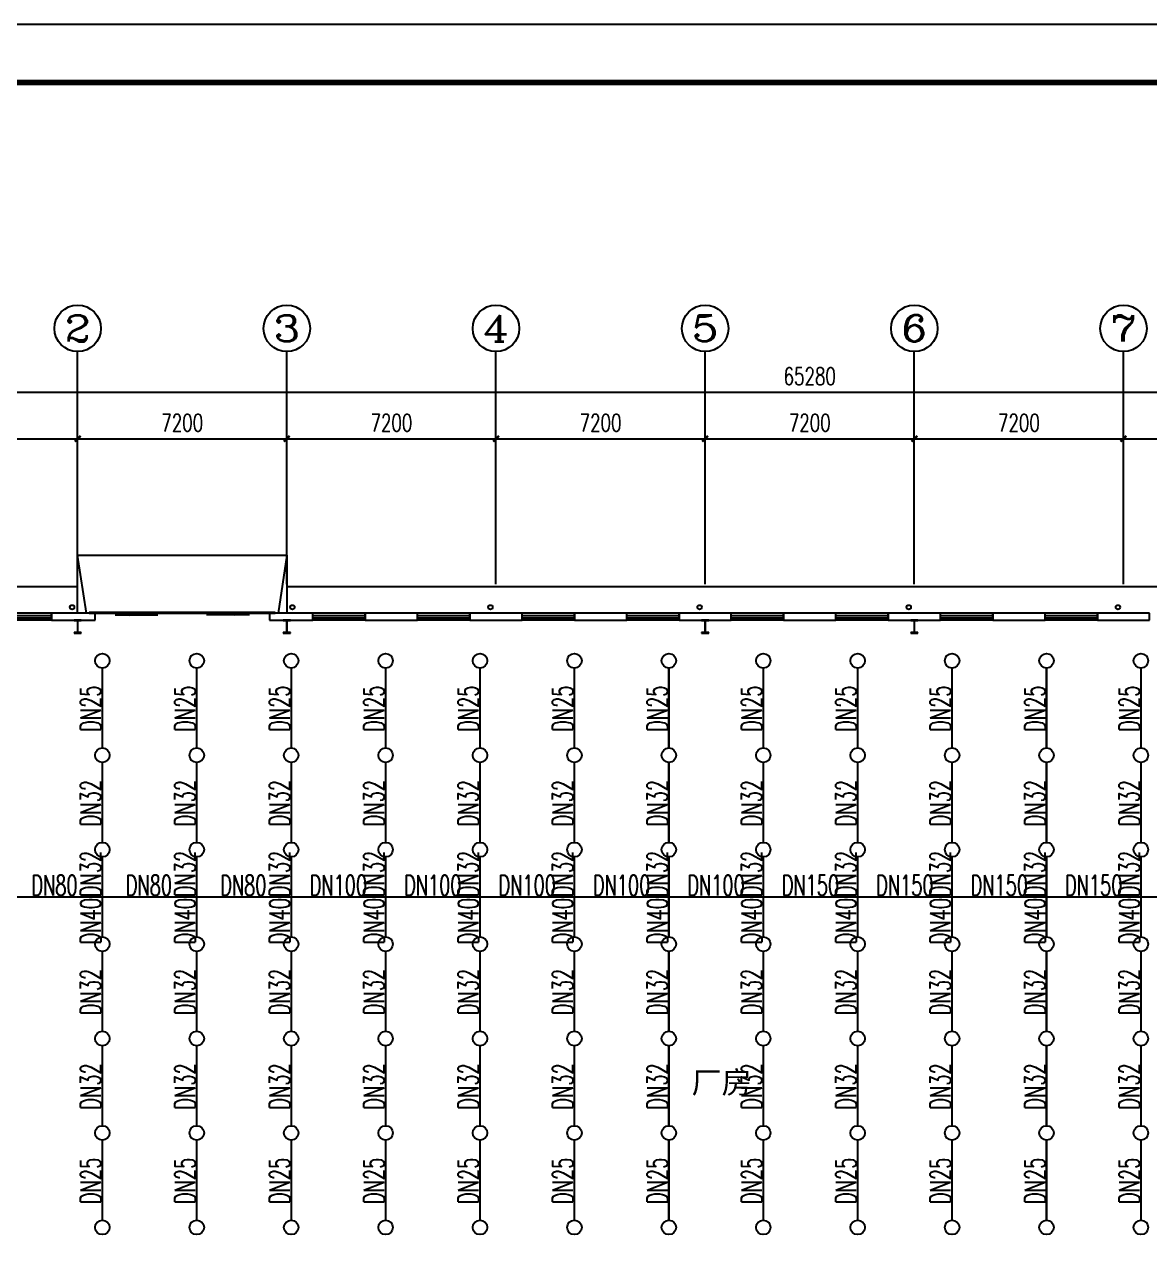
# Model space of a CAD drawing. Extents: x 4995099 to 5303443, y 4627657 to 4889583.
# Drawn here: x 5213484 to 5252219, y 4759911 to 4801838 of the extents above; entities that cross this region are included whole.
import ezdxf
from ezdxf.enums import TextEntityAlignment as Align

# ---------------------------------------------------------------- set-up
doc = ezdxf.new("R2010")
doc.units = 0
doc.header["$LTSCALE"] = 1000
doc.header["$MEASUREMENT"] = 0
doc.layers.get('0').update_dxf_attribs({"color": 4, "linetype": 'CONTINUOUS'})
doc.layers.get('Defpoints').update_dxf_attribs({"linetype": 'CONTINUOUS'})
for name, color, linetype in [('AXIS', 3, 'CONTINUOUS'), ('AXIS_TEXT', 7, 'CONTINUOUS'), ('COLUMN', 9, 'CONTINUOUS'), ('EQUIP_喷头', 7, 'CONTINUOUS'), ('EVTR', 2, 'CONTINUOUS'), ('PIPE-喷淋', 6, 'CONTINUOUS'), ('PUB_TEXT', 7, 'CONTINUOUS'), ('PUB_TITLE', 4, 'CONTINUOUS'), ('TEXT_喷淋', 7, 'CONTINUOUS'), ('WALL', 5, 'CONTINUOUS'), ('WINDOW', 4, 'CONTINUOUS')]:
    doc.layers.add(name, color=color, linetype=linetype)
doc.styles.add('_TCH_AXIS', font='COMPLEX', dxfattribs={"bigfont": 'GBCBIG'})
doc.styles.add('_TCH_DIM_T3', font='SIMPLEX', dxfattribs={"width": 0.705882, "bigfont": 'GBCBIG'})
doc.styles.add('_TWT_PIPEDN', font='SIMPLEX', dxfattribs={"width": 0.8, "height": 3.5, "bigfont": 'HZTXT'})
doc.styles.add('COMPLEX', font='COMPLEX')
doc.styles.add('宋体', font='')
doc.styles.get('宋体').set_extended_font_data('NSimSun')
doc.dimstyles.new('_TCH_ARCH&&200', dxfattribs={"dimtxt": 595, "dimasz": 200, "dimexe": 500, "dimexo": 600, "dimgap": 252.5, "dimtad": 1, "dimdec": 0, "dimzin": 0, "dimdsep": 46, "dimtxsty": '_TCH_DIM_T3', "dimblk": 'ARCHTICK', "dimcen": 0.09, "dimclrt": 7, "dimazin": 2, "dimtfac": 1, "dimtdec": 0, "dimtix": 1, "dimtmove": 2, "dimatfit": 3, "dimfxl": 0, "dimtolj": 1, "dimtzin": 0, "dimarcsym": 0})

# ---------------------------------------------------------------- blocks, each defined once
blk = doc.blocks.new('_ArchTick')
at = {"color": 0, "linetype": 'ByBlock', "const_width": 0.4}
blk.add_lwpolyline([(-0.5, -0.5), (0.5, 0.5)], dxfattribs=at)
blk = doc.blocks.new('*D157')
at = {"layer": 'AXIS', "color": 0, "lineweight": -2}
for p, q in [((5208119, 4783176), (5208119, 4788076)), ((5215319, 4783176), (5215319, 4788076)), ((5208119, 4787576), (5215319, 4787576))]:
    blk.add_line(p, q, dxfattribs=at)
at = {"layer": 'Defpoints', "color": 0}
for p in [(5215319, 4787576), (5208119, 4782576), (5215319, 4782576)]:
    blk.add_point(p, dxfattribs=at)
at = {"layer": 'AXIS', "color": 0, "lineweight": -2, "xscale": 200, "yscale": 200, "zscale": 200, "rotation": 180}
blk.add_blockref('_ArchTick', (5208119, 4787576), dxfattribs=at)
at = {"layer": 'AXIS', "color": 0, "lineweight": -2, "xscale": 200, "yscale": 200, "zscale": 200}
blk.add_blockref('_ArchTick', (5215319, 4787576), dxfattribs=at)
at = {"layer": 'AXIS', "color": 7, "insert": (5211719, 4788126), "char_height": 595, "attachment_point": 5, "style": '_TCH_DIM_T3'}
blk.add_mtext('\\A1;7200', dxfattribs=at)
blk = doc.blocks.new('*D158')
at = {"layer": 'AXIS', "color": 0, "lineweight": -2}
for p, q in [((5215319, 4783176), (5215319, 4788076)), ((5222519, 4783176), (5222519, 4788076)), ((5215319, 4787576), (5222519, 4787576))]:
    blk.add_line(p, q, dxfattribs=at)
at = {"layer": 'Defpoints', "color": 0}
for p in [(5222519, 4787576), (5215319, 4782576), (5222519, 4782576)]:
    blk.add_point(p, dxfattribs=at)
at = {"layer": 'AXIS', "color": 0, "lineweight": -2, "xscale": 200, "yscale": 200, "zscale": 200, "rotation": 180}
blk.add_blockref('_ArchTick', (5215319, 4787576), dxfattribs=at)
at = {"layer": 'AXIS', "color": 0, "lineweight": -2, "xscale": 200, "yscale": 200, "zscale": 200}
blk.add_blockref('_ArchTick', (5222519, 4787576), dxfattribs=at)
at = {"layer": 'AXIS', "color": 7, "insert": (5218919, 4788126), "char_height": 595, "attachment_point": 5, "style": '_TCH_DIM_T3'}
blk.add_mtext('\\A1;7200', dxfattribs=at)
blk = doc.blocks.new('*D159')
at = {"layer": 'AXIS', "color": 0, "lineweight": -2}
for p, q in [((5222519, 4783176), (5222519, 4788076)), ((5229719, 4783176), (5229719, 4788076)), ((5222519, 4787576), (5229719, 4787576))]:
    blk.add_line(p, q, dxfattribs=at)
at = {"layer": 'Defpoints', "color": 0}
for p in [(5229719, 4787576), (5222519, 4782576), (5229719, 4782576)]:
    blk.add_point(p, dxfattribs=at)
at = {"layer": 'AXIS', "color": 0, "lineweight": -2, "xscale": 200, "yscale": 200, "zscale": 200, "rotation": 180}
blk.add_blockref('_ArchTick', (5222519, 4787576), dxfattribs=at)
at = {"layer": 'AXIS', "color": 0, "lineweight": -2, "xscale": 200, "yscale": 200, "zscale": 200}
blk.add_blockref('_ArchTick', (5229719, 4787576), dxfattribs=at)
at = {"layer": 'AXIS', "color": 7, "insert": (5226119, 4788126), "char_height": 595, "attachment_point": 5, "style": '_TCH_DIM_T3'}
blk.add_mtext('\\A1;7200', dxfattribs=at)
blk = doc.blocks.new('*D160')
at = {"layer": 'AXIS', "color": 0, "lineweight": -2}
for p, q in [((5229719, 4783176), (5229719, 4788076)), ((5236919, 4783176), (5236919, 4788076)), ((5229719, 4787576), (5236919, 4787576))]:
    blk.add_line(p, q, dxfattribs=at)
at = {"layer": 'Defpoints', "color": 0}
for p in [(5236919, 4787576), (5229719, 4782576), (5236919, 4782576)]:
    blk.add_point(p, dxfattribs=at)
at = {"layer": 'AXIS', "color": 0, "lineweight": -2, "xscale": 200, "yscale": 200, "zscale": 200, "rotation": 180}
blk.add_blockref('_ArchTick', (5229719, 4787576), dxfattribs=at)
at = {"layer": 'AXIS', "color": 0, "lineweight": -2, "xscale": 200, "yscale": 200, "zscale": 200}
blk.add_blockref('_ArchTick', (5236919, 4787576), dxfattribs=at)
at = {"layer": 'AXIS', "color": 7, "insert": (5233319, 4788126), "char_height": 595, "attachment_point": 5, "style": '_TCH_DIM_T3'}
blk.add_mtext('\\A1;7200', dxfattribs=at)
blk = doc.blocks.new('*D161')
at = {"layer": 'AXIS', "color": 0, "lineweight": -2}
for p, q in [((5236919, 4783176), (5236919, 4788076)), ((5244119, 4783176), (5244119, 4788076)), ((5236919, 4787576), (5244119, 4787576))]:
    blk.add_line(p, q, dxfattribs=at)
at = {"layer": 'Defpoints', "color": 0}
for p in [(5244119, 4787576), (5236919, 4782576), (5244119, 4782576)]:
    blk.add_point(p, dxfattribs=at)
at = {"layer": 'AXIS', "color": 0, "lineweight": -2, "xscale": 200, "yscale": 200, "zscale": 200, "rotation": 180}
blk.add_blockref('_ArchTick', (5236919, 4787576), dxfattribs=at)
at = {"layer": 'AXIS', "color": 0, "lineweight": -2, "xscale": 200, "yscale": 200, "zscale": 200}
blk.add_blockref('_ArchTick', (5244119, 4787576), dxfattribs=at)
at = {"layer": 'AXIS', "color": 7, "insert": (5240519, 4788126), "char_height": 595, "attachment_point": 5, "style": '_TCH_DIM_T3'}
blk.add_mtext('\\A1;7200', dxfattribs=at)
blk = doc.blocks.new('*D162')
at = {"layer": 'AXIS', "color": 0, "lineweight": -2}
for p, q in [((5244119, 4783176), (5244119, 4788076)), ((5251319, 4783176), (5251319, 4788076)), ((5244119, 4787576), (5251319, 4787576))]:
    blk.add_line(p, q, dxfattribs=at)
at = {"layer": 'Defpoints', "color": 0}
for p in [(5251319, 4787576), (5244119, 4782576), (5251319, 4782576)]:
    blk.add_point(p, dxfattribs=at)
at = {"layer": 'AXIS', "color": 0, "lineweight": -2, "xscale": 200, "yscale": 200, "zscale": 200, "rotation": 180}
blk.add_blockref('_ArchTick', (5244119, 4787576), dxfattribs=at)
at = {"layer": 'AXIS', "color": 0, "lineweight": -2, "xscale": 200, "yscale": 200, "zscale": 200}
blk.add_blockref('_ArchTick', (5251319, 4787576), dxfattribs=at)
at = {"layer": 'AXIS', "color": 7, "insert": (5247719, 4788126), "char_height": 595, "attachment_point": 5, "style": '_TCH_DIM_T3'}
blk.add_mtext('\\A1;7200', dxfattribs=at)
blk = doc.blocks.new('*D163')
at = {"layer": 'AXIS', "color": 0, "lineweight": -2}
for p, q in [((5251319, 4783176), (5251319, 4788076)), ((5258519, 4783176), (5258519, 4788076)), ((5251319, 4787576), (5258519, 4787576))]:
    blk.add_line(p, q, dxfattribs=at)
at = {"layer": 'Defpoints', "color": 0}
for p in [(5258519, 4787576), (5251319, 4782576), (5258519, 4782576)]:
    blk.add_point(p, dxfattribs=at)
at = {"layer": 'AXIS', "color": 0, "lineweight": -2, "xscale": 200, "yscale": 200, "zscale": 200, "rotation": 180}
blk.add_blockref('_ArchTick', (5251319, 4787576), dxfattribs=at)
at = {"layer": 'AXIS', "color": 0, "lineweight": -2, "xscale": 200, "yscale": 200, "zscale": 200}
blk.add_blockref('_ArchTick', (5258519, 4787576), dxfattribs=at)
at = {"layer": 'AXIS', "color": 7, "insert": (5254919, 4788126), "char_height": 595, "attachment_point": 5, "style": '_TCH_DIM_T3'}
blk.add_mtext('\\A1;7200', dxfattribs=at)
blk = doc.blocks.new('*D166')
at = {"layer": 'AXIS', "color": 0, "lineweight": -2}
for p, q in [((5207879, 4783176), (5207879, 4789676)), ((5273159, 4783176), (5273159, 4789676)), ((5207879, 4789176), (5273159, 4789176))]:
    blk.add_line(p, q, dxfattribs=at)
at = {"layer": 'Defpoints', "color": 0}
for p in [(5273159, 4789176), (5207879, 4782576), (5273159, 4782576)]:
    blk.add_point(p, dxfattribs=at)
at = {"layer": 'AXIS', "color": 0, "lineweight": -2, "xscale": 200, "yscale": 200, "zscale": 200, "rotation": 180}
blk.add_blockref('_ArchTick', (5207879, 4789176), dxfattribs=at)
at = {"layer": 'AXIS', "color": 0, "lineweight": -2, "xscale": 200, "yscale": 200, "zscale": 200}
blk.add_blockref('_ArchTick', (5273159, 4789176), dxfattribs=at)
at = {"layer": 'AXIS', "color": 7, "insert": (5240519, 4789726), "char_height": 595, "attachment_point": 5, "style": '_TCH_DIM_T3'}
blk.add_mtext('\\A1;65280', dxfattribs=at)
blk = doc.blocks.new('$TCHSYS$WIN2D')
for p, q in [((-0.5, 0.5), (0.5, 0.5)), ((-0.5, 0.5), (-0.5, -0.5)), ((0.5, 0.5), (0.5, -0.5)), ((0.5, 0.167), (-0.5, 0.167)), ((0.5, -0.167), (-0.5, -0.167)), ((-0.5, -0.5), (0.5, -0.5))]:
    blk.add_line(p, q)
blk = doc.blocks.new('$DorLib2D$00000130')
at = {"color": 0, "linetype": 'Continuous'}
for p, q in [((-0.5333, 0.6601), (-0.5333, 0.5127)), ((0, 0.6601), (-0.5333, 0.6601)), ((0, 0.5127), (0, 0.6601)), ((0.5333, 0.6601), (0, 0.6601)), ((0.5333, 0.6601), (0.5333, 0.5127)), ((0, 0.5127), (-0.5333, 0.5127)), ((0.5333, 0.5127), (0, 0.5127)), ((-0.3853, 0.2694), (-0.1396, 0.2694)), ((-0.3853, 0.2694), (-0.2999, 0.2144)), ((-0.2999, 0.2144), (-0.2999, 0.2694)), ((0.3853, 0.2694), (0.1396, 0.2694)), ((0.2999, 0.2144), (0.2999, 0.2694)), ((0.3853, 0.2694), (0.2999, 0.2144))]:
    blk.add_line(p, q, dxfattribs=at)
blk = doc.blocks.new('_AXISO')
blk.add_circle((0, 0), 0.5)
at = {"layer": 'AXIS_TEXT', "style": 'COMPLEX', "width": 1.041667}
blk.add_attdef('A', text='', height=0.56, dxfattribs=at).set_placement((-0.25, -0.28), (0.25, -0.28), align=Align.FIT)
blk = doc.blocks.new('$TwtSys$00000125')
blk.add_circle((0, 0, 0), 1)

msp = doc.modelspace()

# ---------------------------------------------------------------- linework, layer by layer
for points in [[(5215319.2, 4781575.7), (5215319.2, 4783575.7), (5222519.2, 4783575.7), (5222519.2, 4781575.7)], [(5215619.2, 4781575.7), (5215319.2, 4783575.7), (5222519.2, 4783575.7), (5222219.2, 4781575.7)], [(5215319.2, 4782475.7), (5206979.2, 4782475.7), (5206979.2, 4766335.7)], [(5258519.2, 4782475.7), (5222519.2, 4782475.7)]]:
    msp.add_lwpolyline(points)
at = {"layer": 'AXIS'}
for p, q in [((5215319.2, 4782575.7), (5215319.2, 4790575.7)), ((5222519.2, 4782575.7), (5222519.2, 4790575.7)), ((5229719.2, 4782575.7), (5229719.2, 4790575.7)), ((5236919.2, 4782575.7), (5236919.2, 4790575.7)), ((5244119.2, 4782575.7), (5244119.2, 4790575.7)), ((5251319.2, 4782575.7), (5251319.2, 4790575.7))]:
    msp.add_line(p, q, dxfattribs=at)
at = {"layer": 'COLUMN', "color": 5}
for p, q in [((5215444.2, 4781335.7), (5215194.2, 4781335.7)), ((5215194.2, 4781335.7), (5215194.2, 4781317.7)), ((5215194.2, 4781317.7), (5215309.2, 4781317.7)), ((5215309.2, 4781317.7), (5215314.2, 4781312.7)), ((5215314.2, 4781312.7), (5215314.2, 4780908.7)), ((5215324.2, 4781312.7), (5215329.2, 4781317.7)), ((5215324.2, 4780908.7), (5215324.2, 4781312.7)), ((5215329.2, 4781317.7), (5215444.2, 4781317.7)), ((5215444.2, 4781317.7), (5215444.2, 4781335.7)), ((5222644.2, 4781335.7), (5222394.2, 4781335.7)), ((5222394.2, 4781335.7), (5222394.2, 4781317.7)), ((5222394.2, 4781317.7), (5222509.2, 4781317.7)), ((5222509.2, 4781317.7), (5222514.2, 4781312.7)), ((5222514.2, 4781312.7), (5222514.2, 4780908.7)), ((5222524.2, 4781312.7), (5222529.2, 4781317.7)), ((5222524.2, 4780908.7), (5222524.2, 4781312.7)), ((5222529.2, 4781317.7), (5222644.2, 4781317.7)), ((5222644.2, 4781317.7), (5222644.2, 4781335.7)), ((5237044.2, 4781335.7), (5236794.2, 4781335.7)), ((5236794.2, 4781335.7), (5236794.2, 4781317.7)), ((5236794.2, 4781317.7), (5236909.2, 4781317.7)), ((5236909.2, 4781317.7), (5236914.2, 4781312.7)), ((5236914.2, 4781312.7), (5236914.2, 4780908.7)), ((5236924.2, 4781312.7), (5236929.2, 4781317.7)), ((5236924.2, 4780908.7), (5236924.2, 4781312.7)), ((5236929.2, 4781317.7), (5237044.2, 4781317.7)), ((5237044.2, 4781317.7), (5237044.2, 4781335.7)), ((5244244.2, 4781335.7), (5243994.2, 4781335.7)), ((5243994.2, 4781335.7), (5243994.2, 4781317.7)), ((5243994.2, 4781317.7), (5244109.2, 4781317.7)), ((5244109.2, 4781317.7), (5244114.2, 4781312.7)), ((5244114.2, 4781312.7), (5244114.2, 4780908.7)), ((5244124.2, 4781312.7), (5244129.2, 4781317.7)), ((5244124.2, 4780908.7), (5244124.2, 4781312.7)), ((5244129.2, 4781317.7), (5244244.2, 4781317.7)), ((5244244.2, 4781317.7), (5244244.2, 4781335.7)), ((5215309.2, 4780903.7), (5215194.2, 4780903.7)), ((5215194.2, 4780903.7), (5215194.2, 4780885.7)), ((5215194.2, 4780885.7), (5215444.2, 4780885.7)), ((5215314.2, 4780908.7), (5215309.2, 4780903.7)), ((5215329.2, 4780903.7), (5215324.2, 4780908.7)), ((5215444.2, 4780903.7), (5215329.2, 4780903.7)), ((5215444.2, 4780885.7), (5215444.2, 4780903.7)), ((5222509.2, 4780903.7), (5222394.2, 4780903.7)), ((5222394.2, 4780903.7), (5222394.2, 4780885.7)), ((5222394.2, 4780885.7), (5222644.2, 4780885.7)), ((5222514.2, 4780908.7), (5222509.2, 4780903.7)), ((5222529.2, 4780903.7), (5222524.2, 4780908.7)), ((5222644.2, 4780903.7), (5222529.2, 4780903.7)), ((5222644.2, 4780885.7), (5222644.2, 4780903.7)), ((5236909.2, 4780903.7), (5236794.2, 4780903.7)), ((5236794.2, 4780903.7), (5236794.2, 4780885.7)), ((5236794.2, 4780885.7), (5237044.2, 4780885.7)), ((5236914.2, 4780908.7), (5236909.2, 4780903.7)), ((5236929.2, 4780903.7), (5236924.2, 4780908.7)), ((5237044.2, 4780903.7), (5236929.2, 4780903.7)), ((5237044.2, 4780885.7), (5237044.2, 4780903.7)), ((5244109.2, 4780903.7), (5243994.2, 4780903.7)), ((5243994.2, 4780903.7), (5243994.2, 4780885.7)), ((5243994.2, 4780885.7), (5244244.2, 4780885.7)), ((5244114.2, 4780908.7), (5244109.2, 4780903.7)), ((5244129.2, 4780903.7), (5244124.2, 4780908.7)), ((5244244.2, 4780903.7), (5244129.2, 4780903.7)), ((5244244.2, 4780885.7), (5244244.2, 4780903.7))]:
    msp.add_line(p, q, dxfattribs=at)
at = {"layer": 'EVTR'}
for centre in [(5215129.5, 4781780.3), (5222710.7, 4781780.3), (5229529.5, 4781780.3), (5236729.5, 4781780.3), (5243929.5, 4781780.3), (5251129.5, 4781780.3)]:
    msp.add_circle(centre, 75, dxfattribs=at)
at = {"layer": 'PIPE-喷淋', "ltscale": 2, "const_width": 70}
for points in [[(5216169.2, 4779685.7), (5216169.2, 4776935.7)], [(5219419.2, 4779685.7), (5219419.2, 4776935.7)], [(5222669.2, 4779685.7), (5222669.2, 4776935.7)], [(5225919.2, 4779685.7), (5225919.2, 4776935.7)], [(5229169.2, 4779685.7), (5229169.2, 4776935.7)], [(5232419.2, 4779685.7), (5232419.2, 4776935.7)], [(5235669.2, 4779685.7), (5235669.2, 4776935.7)], [(5238919.2, 4779685.7), (5238919.2, 4776935.7)], [(5242169.2, 4779685.7), (5242169.2, 4776935.7)], [(5245419.2, 4779685.7), (5245419.2, 4776935.7)], [(5248669.2, 4779685.7), (5248669.2, 4776935.7)], [(5251919.2, 4779685.7), (5251919.2, 4776935.7)], [(5216169.2, 4776435.7), (5216169.2, 4773685.7)], [(5219419.2, 4776435.7), (5219419.2, 4773685.7)], [(5222669.2, 4776435.7), (5222669.2, 4773685.7)], [(5225919.2, 4776435.7), (5225919.2, 4773685.7)], [(5229169.2, 4776435.7), (5229169.2, 4773685.7)], [(5232419.2, 4776435.7), (5232419.2, 4773685.7)], [(5235669.2, 4776435.7), (5235669.2, 4773685.7)], [(5238919.2, 4776435.7), (5238919.2, 4773685.7)], [(5242169.2, 4776435.7), (5242169.2, 4773685.7)], [(5245419.2, 4776435.7), (5245419.2, 4773685.7)], [(5248669.2, 4776435.7), (5248669.2, 4773685.7)], [(5251919.2, 4776435.7), (5251919.2, 4773685.7)], [(5216169.2, 4773185.7), (5216169.2, 4771810.7)], [(5219419.2, 4773185.7), (5219419.2, 4771810.7)], [(5222669.2, 4773185.7), (5222669.2, 4771810.7)], [(5225919.2, 4773185.7), (5225919.2, 4771810.7)], [(5229169.2, 4773185.7), (5229169.2, 4771810.7)], [(5232419.2, 4773185.7), (5232419.2, 4771810.7)], [(5235669.2, 4773185.7), (5235669.2, 4771810.7)], [(5238919.2, 4773185.7), (5238919.2, 4771810.7)], [(5242169.2, 4773185.7), (5242169.2, 4771810.7)], [(5245419.2, 4773185.7), (5245419.2, 4771810.7)], [(5248669.2, 4773185.7), (5248669.2, 4771810.7)], [(5251919.2, 4773185.7), (5251919.2, 4771810.7)], [(5216169.2, 4771810.7), (5216169.2, 4770435.7)], [(5219419.2, 4771810.7), (5219419.2, 4770435.7)], [(5222669.2, 4771810.7), (5222669.2, 4770435.7)], [(5225919.2, 4771810.7), (5225919.2, 4770435.7)], [(5229169.2, 4771810.7), (5229169.2, 4770435.7)], [(5232419.2, 4771810.7), (5232419.2, 4770435.7)], [(5235669.2, 4771810.7), (5235669.2, 4770435.7)], [(5238919.2, 4771810.7), (5238919.2, 4770435.7)], [(5242169.2, 4771810.7), (5242169.2, 4770435.7)], [(5245419.2, 4771810.7), (5245419.2, 4770435.7)], [(5248669.2, 4771810.7), (5248669.2, 4770435.7)], [(5251919.2, 4771810.7), (5251919.2, 4770435.7)], [(5216169.2, 4769935.7), (5216169.2, 4767185.7)], [(5219419.2, 4769935.7), (5219419.2, 4767185.7)], [(5222669.2, 4769935.7), (5222669.2, 4767185.7)], [(5225919.2, 4769935.7), (5225919.2, 4767185.7)], [(5229169.2, 4769935.7), (5229169.2, 4767185.7)], [(5232419.2, 4769935.7), (5232419.2, 4767185.7)], [(5235669.2, 4769935.7), (5235669.2, 4767185.7)], [(5238919.2, 4769935.7), (5238919.2, 4767185.7)], [(5242169.2, 4769935.7), (5242169.2, 4767185.7)], [(5245419.2, 4769935.7), (5245419.2, 4767185.7)], [(5248669.2, 4769935.7), (5248669.2, 4767185.7)], [(5251919.2, 4769935.7), (5251919.2, 4767185.7)], [(5216169.2, 4766685.7), (5216169.2, 4763935.7)], [(5219419.2, 4766685.7), (5219419.2, 4763935.7)], [(5222669.2, 4766685.7), (5222669.2, 4763935.7)], [(5225919.2, 4766685.7), (5225919.2, 4763935.7)], [(5229169.2, 4766685.7), (5229169.2, 4763935.7)], [(5232419.2, 4766685.7), (5232419.2, 4763935.7)], [(5235669.2, 4766685.7), (5235669.2, 4763935.7)], [(5238919.2, 4766685.7), (5238919.2, 4763935.7)], [(5242169.2, 4766685.7), (5242169.2, 4763935.7)], [(5245419.2, 4766685.7), (5245419.2, 4763935.7)], [(5248669.2, 4766685.7), (5248669.2, 4763935.7)], [(5251919.2, 4766685.7), (5251919.2, 4763935.7)], [(5216169.2, 4763435.7), (5216169.2, 4760685.7)], [(5219419.2, 4763435.7), (5219419.2, 4760685.7)], [(5222669.2, 4763435.7), (5222669.2, 4760685.7)], [(5225919.2, 4763435.7), (5225919.2, 4760685.7)], [(5229169.2, 4763435.7), (5229169.2, 4760685.7)], [(5232419.2, 4763435.7), (5232419.2, 4760685.7)], [(5235669.2, 4763435.7), (5235669.2, 4760685.7)], [(5238919.2, 4763435.7), (5238919.2, 4760685.7)], [(5242169.2, 4763435.7), (5242169.2, 4760685.7)], [(5245419.2, 4763435.7), (5245419.2, 4760685.7)], [(5248669.2, 4763435.7), (5248669.2, 4760685.7)], [(5251919.2, 4763435.7), (5251919.2, 4760685.7)]]:
    msp.add_lwpolyline(points, dxfattribs=at)
at = {"layer": 'PIPE-喷淋', "color": 0, "ltscale": 2, "const_width": 70}
for points in [[(5216169.2, 4771810.7), (5212919.2, 4771810.7)], [(5219419.2, 4771810.7), (5216169.2, 4771810.7)], [(5222669.2, 4771810.7), (5219419.2, 4771810.7)], [(5225919.2, 4771810.7), (5222669.2, 4771810.7)], [(5229169.2, 4771810.7), (5225919.2, 4771810.7)], [(5232419.2, 4771810.7), (5229169.2, 4771810.7)], [(5235669.2, 4771810.7), (5232419.2, 4771810.7)], [(5238919.2, 4771810.7), (5235669.2, 4771810.7)], [(5242169.2, 4771810.7), (5238919.2, 4771810.7)], [(5245419.2, 4771810.7), (5242169.2, 4771810.7)], [(5248669.2, 4771810.7), (5245419.2, 4771810.7)], [(5251919.2, 4771810.7), (5248669.2, 4771810.7)], [(5255169.2, 4771810.7), (5251919.2, 4771810.7)]]:
    msp.add_lwpolyline(points, dxfattribs=at)
at = {"layer": 'PUB_TITLE'}
msp.add_lwpolyline([(5184643, 4717838.2), (5303443, 4717838.2), (5303443, 4801838.2), (5184643, 4801838.2)], close=True, dxfattribs=at)
at = {"layer": 'PUB_TITLE', "const_width": 200}
msp.add_lwpolyline([(5189643, 4719838.2), (5301443, 4719838.2), (5301443, 4799838.2), (5189643, 4799838.2)], close=True, dxfattribs=at)
at = {"layer": 'WALL'}
for p, q in [((5215319.2, 4781575.7), (5214419.2, 4781575.7)), ((5214419.2, 4781575.7), (5214419.2, 4781335.7)), ((5215919.2, 4781575.7), (5215319.2, 4781575.7)), ((5215919.2, 4781335.7), (5215919.2, 4781575.7)), ((5222519.2, 4781575.7), (5221919.2, 4781575.7)), ((5221919.2, 4781575.7), (5221919.2, 4781335.7)), ((5223419.2, 4781575.7), (5222519.2, 4781575.7)), ((5223419.2, 4781335.7), (5223419.2, 4781575.7)), ((5227019.2, 4781575.7), (5225219.2, 4781575.7)), ((5225219.2, 4781575.7), (5225219.2, 4781335.7)), ((5227019.2, 4781335.7), (5227019.2, 4781575.7)), ((5230619.2, 4781575.7), (5228819.2, 4781575.7)), ((5228819.2, 4781575.7), (5228819.2, 4781335.7)), ((5230619.2, 4781335.7), (5230619.2, 4781575.7)), ((5234219.2, 4781575.7), (5232419.2, 4781575.7)), ((5232419.2, 4781575.7), (5232419.2, 4781335.7)), ((5234219.2, 4781335.7), (5234219.2, 4781575.7)), ((5236919.2, 4781575.7), (5236019.2, 4781575.7)), ((5236019.2, 4781575.7), (5236019.2, 4781335.7)), ((5237819.2, 4781575.7), (5236919.2, 4781575.7)), ((5237819.2, 4781335.7), (5237819.2, 4781575.7)), ((5241419.2, 4781575.7), (5239619.2, 4781575.7)), ((5239619.2, 4781575.7), (5239619.2, 4781335.7)), ((5241419.2, 4781335.7), (5241419.2, 4781575.7)), ((5244119.2, 4781575.7), (5243219.2, 4781575.7)), ((5243219.2, 4781575.7), (5243219.2, 4781335.7)), ((5245019.2, 4781575.7), (5244119.2, 4781575.7)), ((5245019.2, 4781335.7), (5245019.2, 4781575.7)), ((5248619.2, 4781575.7), (5246819.2, 4781575.7)), ((5246819.2, 4781575.7), (5246819.2, 4781335.7)), ((5248619.2, 4781335.7), (5248619.2, 4781575.7)), ((5252219.2, 4781575.7), (5250419.2, 4781575.7)), ((5250419.2, 4781575.7), (5250419.2, 4781335.7)), ((5252219.2, 4781335.7), (5252219.2, 4781575.7)), ((5214419.2, 4781335.7), (5215194.2, 4781335.7)), ((5215444.2, 4781335.7), (5215919.2, 4781335.7)), ((5221919.2, 4781335.7), (5222394.2, 4781335.7)), ((5222644.2, 4781335.7), (5223419.2, 4781335.7)), ((5225219.2, 4781335.7), (5227019.2, 4781335.7)), ((5228819.2, 4781335.7), (5230619.2, 4781335.7)), ((5232419.2, 4781335.7), (5234219.2, 4781335.7)), ((5236019.2, 4781335.7), (5236794.2, 4781335.7)), ((5237044.2, 4781335.7), (5237819.2, 4781335.7)), ((5239619.2, 4781335.7), (5241419.2, 4781335.7)), ((5243219.2, 4781335.7), (5243994.2, 4781335.7)), ((5244244.2, 4781335.7), (5245019.2, 4781335.7)), ((5246819.2, 4781335.7), (5248619.2, 4781335.7)), ((5250419.2, 4781335.7), (5252219.2, 4781335.7))]:
    msp.add_line(p, q, dxfattribs=at)

# ---------------------------------------------------------------- block references
at = {"layer": 'AXIS'}
ref = msp.add_blockref('_AXISO', (5215319.2, 4791375.7), dxfattribs=dict(at, xscale=1600, yscale=1600, zscale=1600))
ref.add_attrib('A', '2', dxfattribs={"layer": 'AXIS_TEXT', "height": 905.1, "style": '_TCH_AXIS', "width": 1.5}).set_placement((5214866.6, 4790923.2), (5215771.7, 4790923.2), align=Align.FIT)
ref = msp.add_blockref('_AXISO', (5222519.2, 4791375.7), dxfattribs=dict(at, xscale=1600, yscale=1600, zscale=1600))
ref.add_attrib('A', '3', dxfattribs={"layer": 'AXIS_TEXT', "height": 905.1, "style": '_TCH_AXIS', "width": 1.5}).set_placement((5222066.6, 4790923.2), (5222971.7, 4790923.2), align=Align.FIT)
ref = msp.add_blockref('_AXISO', (5229719.2, 4791375.7), dxfattribs=dict(at, xscale=1600, yscale=1600, zscale=1600))
ref.add_attrib('A', '4', dxfattribs={"layer": 'AXIS_TEXT', "height": 905.1, "style": '_TCH_AXIS', "width": 1.3125}).set_placement((5229266.6, 4790923.2), (5230171.7, 4790923.2), align=Align.FIT)
ref = msp.add_blockref('_AXISO', (5236919.2, 4791375.7), dxfattribs=dict(at, xscale=1600, yscale=1600, zscale=1600))
ref.add_attrib('A', '5', dxfattribs={"layer": 'AXIS_TEXT', "height": 905.1, "style": '_TCH_AXIS', "width": 1.5}).set_placement((5236466.6, 4790923.2), (5237371.7, 4790923.2), align=Align.FIT)
ref = msp.add_blockref('_AXISO', (5244119.2, 4791375.7), dxfattribs=dict(at, xscale=1600, yscale=1600, zscale=1600))
ref.add_attrib('A', '6', dxfattribs={"layer": 'AXIS_TEXT', "height": 905.1, "style": '_TCH_AXIS', "width": 1.5}).set_placement((5243666.6, 4790923.2), (5244571.7, 4790923.2), align=Align.FIT)
ref = msp.add_blockref('_AXISO', (5251319.2, 4791375.7), dxfattribs=dict(at, xscale=1600, yscale=1600, zscale=1600))
ref.add_attrib('A', '7', dxfattribs={"layer": 'AXIS_TEXT', "height": 905.1, "style": '_TCH_AXIS', "width": 1.5}).set_placement((5250866.6, 4790923.2), (5251771.7, 4790923.2), align=Align.FIT)
at = {"layer": 'EQUIP_喷头', "xscale": 250, "yscale": 250, "zscale": 250, "rotation": 269.9999999991955}
for p in [(5216169.2, 4779935.7), (5219419.2, 4779935.7), (5222669.2, 4779935.7), (5225919.2, 4779935.7), (5229169.2, 4779935.7), (5232419.2, 4779935.7), (5235669.2, 4779935.7), (5238919.2, 4779935.7), (5242169.2, 4779935.7), (5245419.2, 4779935.7), (5248669.2, 4779935.7), (5251919.2, 4779935.7), (5216169.2, 4776685.7), (5219419.2, 4776685.7), (5222669.2, 4776685.7), (5225919.2, 4776685.7), (5229169.2, 4776685.7), (5232419.2, 4776685.7), (5235669.2, 4776685.7), (5238919.2, 4776685.7), (5242169.2, 4776685.7), (5245419.2, 4776685.7), (5248669.2, 4776685.7), (5251919.2, 4776685.7), (5216169.2, 4773435.7), (5219419.2, 4773435.7), (5222669.2, 4773435.7), (5225919.2, 4773435.7), (5229169.2, 4773435.7), (5232419.2, 4773435.7), (5235669.2, 4773435.7), (5238919.2, 4773435.7), (5242169.2, 4773435.7), (5245419.2, 4773435.7), (5248669.2, 4773435.7), (5251919.2, 4773435.7), (5216169.2, 4770185.7), (5219419.2, 4770185.7), (5222669.2, 4770185.7), (5225919.2, 4770185.7), (5229169.2, 4770185.7), (5232419.2, 4770185.7), (5235669.2, 4770185.7), (5238919.2, 4770185.7), (5242169.2, 4770185.7), (5245419.2, 4770185.7), (5248669.2, 4770185.7), (5251919.2, 4770185.7), (5216169.2, 4766935.7), (5219419.2, 4766935.7), (5222669.2, 4766935.7), (5225919.2, 4766935.7), (5229169.2, 4766935.7), (5232419.2, 4766935.7), (5235669.2, 4766935.7), (5238919.2, 4766935.7), (5242169.2, 4766935.7), (5245419.2, 4766935.7), (5248669.2, 4766935.7), (5251919.2, 4766935.7), (5216169.2, 4763685.7), (5219419.2, 4763685.7), (5222669.2, 4763685.7), (5225919.2, 4763685.7), (5229169.2, 4763685.7), (5232419.2, 4763685.7), (5235669.2, 4763685.7), (5238919.2, 4763685.7), (5242169.2, 4763685.7), (5245419.2, 4763685.7), (5248669.2, 4763685.7), (5251919.2, 4763685.7), (5216169.2, 4760435.7), (5219419.2, 4760435.7), (5222669.2, 4760435.7), (5225919.2, 4760435.7), (5229169.2, 4760435.7), (5232419.2, 4760435.7), (5235669.2, 4760435.7), (5238919.2, 4760435.7), (5242169.2, 4760435.7), (5245419.2, 4760435.7), (5248669.2, 4760435.7), (5251919.2, 4760435.7)]:
    msp.add_blockref('$TwtSys$00000125', p, dxfattribs=at)
at = {"layer": 'WINDOW'}
for name, p, xscale, yscale, zscale, rotation in [('$TCHSYS$WIN2D', (5213519.2, 4781455.7), 1800, 240, 1800, 179.9999999997925), ('$DorLib2D$00000130', (5218919.2, 4781455.7), 6000, -240, 6000, 179.9999999997777), ('$TCHSYS$WIN2D', (5224319.2, 4781455.7), 1800, 240, 1800, 179.9999999997888), ('$TCHSYS$WIN2D', (5227919.2, 4781455.7), 1800, 240, 1800, 179.9999999997888), ('$TCHSYS$WIN2D', (5231519.2, 4781455.7), 1800, 240, 1800, 179.9999999997888), ('$TCHSYS$WIN2D', (5235119.2, 4781455.7), 1800, 240, 1800, 179.9999999997888), ('$TCHSYS$WIN2D', (5238719.2, 4781455.7), 1800, 240, 1800, 179.9999999997851), ('$TCHSYS$WIN2D', (5242319.2, 4781455.7), 1800, 240, 1800, 179.9999999997851), ('$TCHSYS$WIN2D', (5245919.2, 4781455.7), 1800, 240, 1800, 179.9999999997851), ('$TCHSYS$WIN2D', (5249519.2, 4781455.7), 1800, 240, 1800, 179.9999999997851)]:
    msp.add_blockref(name, p, dxfattribs=dict(at, xscale=xscale, yscale=yscale, zscale=zscale, rotation=rotation))

# ---------------------------------------------------------------- texts
at = {"layer": 'PUB_TEXT', "style": '宋体'}
msp.add_text('厂房', height=759.49, dxfattribs=at).set_placement((5236450, 4765047.8))
at = {"layer": 'TEXT_喷淋', "style": '_TWT_PIPEDN', "width": 0.64}
for s, p in [('DN25', (5216119.2, 4777489.4)), ('DN25', (5219369.2, 4777489.4)), ('DN25', (5222619.2, 4777489.4)), ('DN25', (5225869.2, 4777489.4)), ('DN25', (5229119.2, 4777489.4)), ('DN25', (5232369.2, 4777489.4)), ('DN25', (5235619.2, 4777489.4)), ('DN25', (5238869.2, 4777489.4)), ('DN25', (5242119.2, 4777489.4)), ('DN25', (5245369.2, 4777489.4)), ('DN25', (5248619.2, 4777489.4)), ('DN25', (5251869.2, 4777489.4)), ('DN32', (5216119.2, 4774239.4)), ('DN32', (5219369.2, 4774239.4)), ('DN32', (5222619.2, 4774239.4)), ('DN32', (5225869.2, 4774239.4)), ('DN32', (5229119.2, 4774239.4)), ('DN32', (5232369.2, 4774239.4)), ('DN32', (5235619.2, 4774239.4)), ('DN32', (5238869.2, 4774239.4)), ('DN32', (5242119.2, 4774239.4)), ('DN32', (5245369.2, 4774239.4)), ('DN32', (5248619.2, 4774239.4)), ('DN32', (5251869.2, 4774239.4)), ('DN32', (5216119.2, 4771801.9)), ('DN32', (5219369.2, 4771801.9)), ('DN32', (5222619.2, 4771801.9)), ('DN32', (5225869.2, 4771801.9)), ('DN32', (5229119.2, 4771801.9)), ('DN32', (5232369.2, 4771801.9)), ('DN32', (5235619.2, 4771801.9)), ('DN32', (5238869.2, 4771801.9)), ('DN32', (5242119.2, 4771801.9)), ('DN32', (5245369.2, 4771801.9)), ('DN32', (5248619.2, 4771801.9)), ('DN32', (5251869.2, 4771801.9)), ('DN40', (5216119.2, 4770176.9)), ('DN40', (5219369.2, 4770176.9)), ('DN40', (5222619.2, 4770176.9)), ('DN40', (5225869.2, 4770176.9)), ('DN40', (5229119.2, 4770176.9)), ('DN40', (5232369.2, 4770176.9)), ('DN40', (5235619.2, 4770176.9)), ('DN40', (5238869.2, 4770176.9)), ('DN40', (5242119.2, 4770176.9)), ('DN40', (5245369.2, 4770176.9)), ('DN40', (5248619.2, 4770176.9)), ('DN40', (5251869.2, 4770176.9)), ('DN32', (5216119.2, 4767739.4)), ('DN32', (5219369.2, 4767739.4)), ('DN32', (5222619.2, 4767739.4)), ('DN32', (5225869.2, 4767739.4)), ('DN32', (5229119.2, 4767739.4)), ('DN32', (5232369.2, 4767739.4)), ('DN32', (5235619.2, 4767739.4)), ('DN32', (5238869.2, 4767739.4)), ('DN32', (5242119.2, 4767739.4)), ('DN32', (5245369.2, 4767739.4)), ('DN32', (5248619.2, 4767739.4)), ('DN32', (5251869.2, 4767739.4)), ('DN32', (5216119.2, 4764489.4)), ('DN32', (5219369.2, 4764489.4)), ('DN32', (5222619.2, 4764489.4)), ('DN32', (5225869.2, 4764489.4)), ('DN32', (5229119.2, 4764489.4)), ('DN32', (5232369.2, 4764489.4)), ('DN32', (5235619.2, 4764489.4)), ('DN32', (5238869.2, 4764489.4)), ('DN32', (5242119.2, 4764489.4)), ('DN32', (5245369.2, 4764489.4)), ('DN32', (5248619.2, 4764489.4)), ('DN32', (5251869.2, 4764489.4)), ('DN25', (5216119.2, 4761239.4)), ('DN25', (5219369.2, 4761239.4)), ('DN25', (5222619.2, 4761239.4)), ('DN25', (5225869.2, 4761239.4)), ('DN25', (5229119.2, 4761239.4)), ('DN25', (5232369.2, 4761239.4)), ('DN25', (5235619.2, 4761239.4)), ('DN25', (5238869.2, 4761239.4)), ('DN25', (5242119.2, 4761239.4)), ('DN25', (5245369.2, 4761239.4)), ('DN25', (5248619.2, 4761239.4)), ('DN25', (5251869.2, 4761239.4))]:
    msp.add_text(s, height=700, rotation=90, dxfattribs=at).set_placement(p)
for s, p in [('DN80', (5213722.8, 4771860.7)), ('DN80', (5216972.8, 4771860.7)), ('DN80', (5220222.8, 4771860.7)), ('DN100', (5223302.2, 4771860.7)), ('DN100', (5226552.2, 4771860.7)), ('DN100', (5229802.2, 4771860.7)), ('DN100', (5233052.2, 4771860.7)), ('DN100', (5236302.2, 4771860.7)), ('DN150', (5239552.2, 4771860.7)), ('DN150', (5242802.2, 4771860.7)), ('DN150', (5246052.2, 4771860.7)), ('DN150', (5249302.2, 4771860.7))]:
    msp.add_text(s, height=700, dxfattribs=at).set_placement(p)

# ---------------------------------------------------------------- dimensions: what is measured, and where the dimension line sits
at = {"layer": 'AXIS'}
for p1, p2, distance, picture, middle in [((5207879.2, 4782575.7), (5273159.2, 4782575.7), 6600, '*D166', (5240519.2, 4789725.7)), ((5208119.2, 4782575.7), (5215319.2, 4782575.7), 5000, '*D157', (5211719.2, 4788125.7)), ((5215319.2, 4782575.7), (5222519.2, 4782575.7), 5000, '*D158', (5218919.2, 4788125.7)), ((5222519.2, 4782575.7), (5229719.2, 4782575.7), 5000, '*D159', (5226119.2, 4788125.7)), ((5229719.2, 4782575.7), (5236919.2, 4782575.7), 5000, '*D160', (5233319.2, 4788125.7)), ((5236919.2, 4782575.7), (5244119.2, 4782575.7), 5000, '*D161', (5240519.2, 4788125.7)), ((5244119.2, 4782575.7), (5251319.2, 4782575.7), 5000, '*D162', (5247719.2, 4788125.7)), ((5251319.2, 4782575.7), (5258519.2, 4782575.7), 5000, '*D163', (5254919.2, 4788125.7))]:
    dim = msp.add_aligned_dim(p1=p1, p2=p2, distance=distance, dimstyle='_TCH_ARCH&&200', dxfattribs=at)
    dim.commit()
    dim.dimension.update_dxf_attribs({"geometry": picture, "text_midpoint": middle})

doc.saveas('drawing.dxf')
